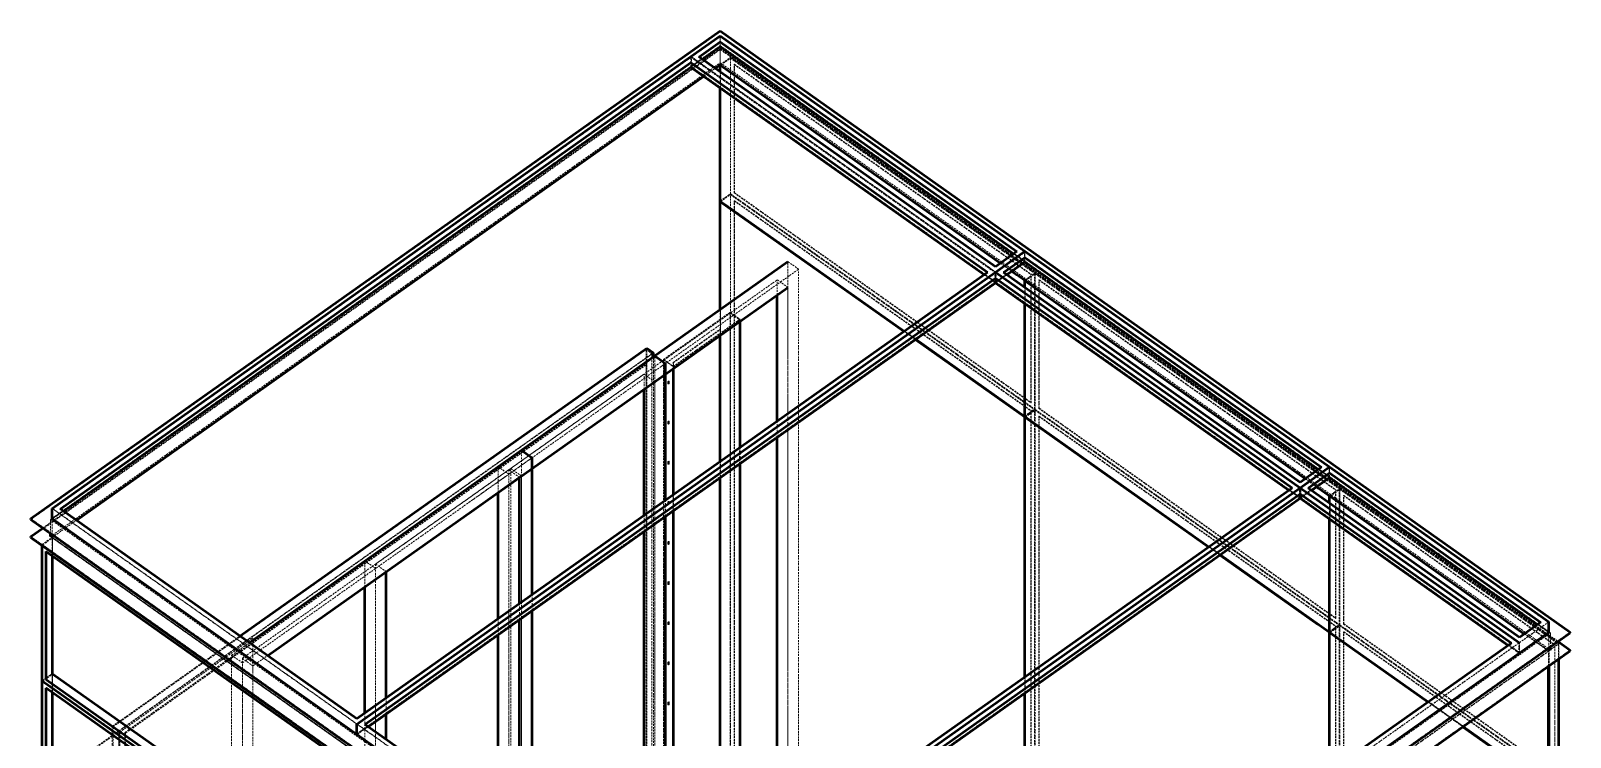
# Model space of a CAD drawing. Header units: millimetres. Extents: x 909 to 14018, y 345 to 10005.
# Drawn here: x 1117 to 4172, y 3801 to 5202 of the extents above; entities that cross this region are included whole.
import ezdxf

# ---------------------------------------------------------------- set-up
doc = ezdxf.new("R2010")
doc.units = ezdxf.units.MM
doc.linetypes.add('Hidden', pattern=[15, 5, -3, 5, -2])
for name, color, linetype, lineweight in [('Default', 7, 'Continuous', 50), ('Edges', 7, 'Hidden', 15), ('HiddenEdges', 2, 'Hidden', 15), ('HiddenSilhouettes', 2, 'Hidden', 15), ('HiddenWires', 7, 'Hidden', 15), ('Silhouettes', 7, 'Continuous', 50), ('Wires', 7, 'Hidden', 15)]:
    doc.layers.add(name, color=color, linetype=linetype, lineweight=lineweight)

# ---------------------------------------------------------------- blocks, each defined once
blk = doc.blocks.new('Isometric')
at = {"layer": 'Edges'}
for points in [[(-551.5, 2646.7), (-495, 2686.7)], [(-495, 2686.7), (289.9, 2131.7)], [(-2241.5, 1451.7), (-572.8, 2631.7)], [(-572.8, 2631.7), (212.1, 2076.7)], [(-495, 2625.3), (246.5, 2101)], [(-495, 2624.5), (-434.9, 2582)], [(233.3, 2061.7), (1018.2, 1506.7)], [(289.9, 2069.5), (311.1, 2054.5)], [(311.1, 2055.3), (1052.6, 1531)], [(-652.3, 1826.7), (-640.3, 1835.2)], [(-1159.7, 1468), (-869.7, 1673)], [(312, 1694.9), (798.2, 1351.1)], [(-1712.1, 1077.3), (-992.8, 1586)], [(-1054.6, 1180.9), (-1054.6, 1542.2)], [(-494.1, 563.3), (-494.1, 1534.2)], [(1083.1, 1509.5), (1117.2, 1485.3)], [(1117.2, 1546.7), (1675.8, 1151.7)], [(-629.3, 311.7), (1039.4, 1491.7)], [(1039.4, 1491.7), (1598.1, 1096.7)], [(1117.2, 1484.5), (1159.7, 1454.5)], [(-2319.3, 1424.8), (-70.7, -165.2)], [(-668.6, 339.4), (-668.6, 1410.9)], [(-2319.3, 1377.4), (-70.7, -212.6)], [(-2267, 1377.4), (-70.7, -175.6)], [(-1435.4, 1313), (-1407.1, 1293)], [(1087.2, 1145.1), (1117.2, 1123.8)], [(1619.3, 1096.7), (1697.1, 1151.7)], [(-70.7, -165.2), (1753.6, 1124.8)], [(1117.2, 1123.8), (1146.8, 1102.9)], [(1118.1, 1124.9), (1378, 941.1)], [(-70.7, -98.3), (1619.3, 1096.7)], [(-70.7, -212.6), (1753.6, 1077.4)], [(-70.7, -175.6), (1701.3, 1077.4)], [(-2279, 998.8), (-1494.1, 443.8)], [(-2279, -691.2), (-2279, 977.6)], [(-2278.2, 1003.4), (-2261.9, 1014.9)]]:
    blk.add_lwpolyline(points, dxfattribs=at)
for points in [[(-495, 2685.8, 0), (-495, 2686.7, 0)], [(-495, 2673.6, 0), (-495, 2685.8, 0)], [(-495, 2625.3, 0), (-495, 2673.6, 0)], [(-572.8, 2646.7, 0), (233.3, 2076.7, 0)], [(-572.8, 2630.8, 0), (-572.8, 2631.7, 0)], [(-572.8, 2618.6, 0), (-572.8, 2630.8, 0)], [(-494.1, 2606.1, 0), (-494.1, 2623.9, 0)], [(-494.1, 2264.9, 0), (-494.1, 2563, 0)], [(-494.1, 2264.9, 0), (-7.9, 1921.1, 0)], [(-494.1, 1978.6, 0), (-494.1, 2263.2, 0)], [(254.6, 2076.7, 0), (311.1, 2116.7, 0)], [(277, 2079.5, 0), (311.1, 2055.3, 0)], [(311.1, 2115.8, 0), (311.1, 2116.7, 0)], [(311.1, 2116.7, 0), (1096, 1561.7, 0)], [(311.1, 2103.6, 0), (311.1, 2115.8, 0)], [(-1435.4, 881.7, 0), (233.3, 2061.7, 0)], [(-869.7, 1673, 0), (-336.1, 2050.4, 0)], [(233.3, 2060.8, 0), (233.3, 2061.7, 0)], [(233.3, 2048.6, 0), (233.3, 2060.8, 0)], [(311.1, 2036.7, 0), (311.1, 2055.3, 0)], [(311.1, 2054.5, 0), (337.1, 2036.1, 0)], [(312, 2036.1, 0), (312, 2053.9, 0)], [(-316.1, 1703.2, 0), (-316.1, 2036.2, 0)], [(311.1, 1694.7, 0), (311.1, 1993.6, 0)], [(312, 1694.9, 0), (312, 1993, 0)], [(-469, 1595.1, 0), (-469, 1928.1, 0)], [(-443.8, 1612.9, 0), (-443.8, 1945.9, 0)], [(-494.1, 1577.3, 0), (-494.1, 1910.3, 0)], [(22.6, 1899.6, 0), (310.3, 1696.1, 0)], [(-1747.5, 1102.4, 0), (-671.8, 1863.1, 0)], [(-619.7, 1488.5, 0), (-619.7, 1821.5, 0)], [(-668.6, 1453.9, 0), (-668.6, 1787, 0)], [(311.1, 1693.8, 0), (311.1, 1696.8, 0)], [(311.1, 1006.7, 0), (311.1, 1694.7, 0)], [(311.1, 1693.8, 0), (362.4, 1657.6, 0)], [(312, 1007.3, 0), (312, 1693.2, 0)], [(-316.1, 563.2, 0), (-316.1, 1660.1, 0)], [(-1082.9, 1562.2, 0), (-1054.6, 1542.2, 0)], [(-469, 555.9, 0), (-469, 1552, 0)], [(-443.8, 538.1, 0), (-443.8, 1569.8, 0)], [(-1021.1, 1204.7, 0), (-1021.1, 1537.7, 0)], [(1060.7, 1506.7, 0), (1117.2, 1546.7, 0)], [(1117.2, 1545.8, 0), (1117.2, 1546.7, 0)], [(1117.2, 1533.6, 0), (1117.2, 1545.8, 0)], [(1039.4, 1490.8, 0), (1039.4, 1491.7, 0)], [(1039.4, 1478.6, 0), (1039.4, 1490.8, 0)], [(1087.2, 1505.7, 0), (1117.2, 1484.5, 0)], [(1117.2, 1466.7, 0), (1117.2, 1485.3, 0)], [(1117.2, 1485.3, 0), (1632.4, 1121, 0)], [(1118.1, 1466.1, 0), (1118.1, 1483.9, 0)], [(-2262.7, 1451.7, 0), (-1456.6, 881.7, 0)], [(-619.7, 412.9, 0), (-619.7, 1445.4, 0)], [(1117.2, 1124.7, 0), (1117.2, 1423.6, 0)], [(1118.1, 1124.9, 0), (1118.1, 1423, 0)], [(-2279, 998.8, 0), (-2279, 1338.2, 0)], [(828.7, 1329.6, 0), (1116.4, 1126.1, 0)], [(-1407.1, 931.7, 0), (-1407.1, 1293, 0)], [(1117.2, 1123.8, 0), (1117.2, 1187.7, 0)], [(-1021.1, 588.7, 0), (-1021.1, 1161.6, 0)], [(-1054.6, 612.4, 0), (-1054.6, 1137.9, 0)], [(1117.2, 756.7, 0), (1117.2, 1124.7, 0)], [(1118.1, 757.3, 0), (1118.1, 1123.2, 0)], [(1619.3, 1069.8, 0), (1619.3, 1096.7, 0)], [(1697.1, 714.7, 0), (1697.1, 1035.3, 0)], [(-2279, 998.8, 0), (-2278.2, 999.4, 0)], [(311.1, 186.7, 0), (311.1, 963.6, 0)], [(312, 187.3, 0), (312, 964.2, 0)], [(-1456.6, 881.7, 0), (-650.5, 311.7, 0)], [(-1407.1, 861.7, 0), (-1407.1, 888.6, 0)], [(1470.9, 875.4, 0), (1696.2, 716.1, 0)]]:
    blk.add_polyline3d(points, dxfattribs=at)
blk.add_polyline3d([(1117.2, 1485.3, 0)], close=True, dxfattribs=at)
at = {"layer": 'HiddenEdges'}
for points in [[(-2319.3, 1422.7), (-495, 2712.7)], [(-495, 2712.7), (1753.6, 1122.7)], [(-2319.3, 1375.3), (-495, 2665.3)], [(-495, 2675.7), (1701.3, 1122.7)], [(-495, 2674.8), (1697.1, 1124.8)], [(-572.8, 2619.8), (233.3, 2049.8)], [(-571.1, 2645.8), (233.3, 2077)], [(-551.5, 2645.8), (233.3, 2090.8)], [(-457.5, 2626.2), (327.4, 2071.2)], [(-495, 2264.7), (-468.1, 2283.7)], [(-468.1, 593.7), (-468.1, 2283.7)], [(-468.1, 2283.3), (336.3, 1714.5)], [(-468.1, 593.3), (-468.1, 2281.6)], [(-458.3, 2286.2), (-457.5, 2286.8)], [(-458.3, 2286.2), (326.5, 1731.2)], [(-494.1, 2264.4), (312, 1694.4)], [(-336.1, 2050.4), (-287.8, 2084.5)], [(246.5, 2101), (277, 2079.5)], [(311.1, 2104.8), (1117.2, 1534.8)], [(-1456.6, 882), (231.6, 2075.8)], [(-1456.6, 895.8), (212.1, 2075.8)], [(-1456.6, 856), (231.6, 2049.8)], [(-1054.6, 1554), (-344.4, 2056.2)], [(235, 2075.8), (1039.4, 1507)], [(235, 2049.8), (1039.4, 1481)], [(254.6, 2075.8), (1039.4, 1520.8)], [(-469, 556.3), (-469, 1970.5)], [(-619.7, 1827.1), (-442.9, 1952.1)], [(-7.9, 1921.1), (22.6, 1899.6)], [(-689.4, 461.3), (-689.4, 1875.6)], [(-2101.5, 874.9), (-691.6, 1871.9)], [(-2070.4, 859.4), (-691.6, 1834.4)], [(-644, 1844.7), (-618.9, 1826.9)], [(-619.7, 475.7), (-619.7, 1837.9)], [(-1407.1, 1304.7), (-696.9, 1807)], [(-633.7, 1786), (-633.7, 1782.4)], [(-633.7, 1782.4), (-633.5, 1781.9)], [(-633, 1781.7), (-632.2, 1781.1)], [(-632.7, 1781.3), (-632.2, 1781.1)], [(-632.3, 1788.4), (-631.6, 1788.7)], [(-632.3, 1788.4), (-631.4, 1787.8)], [(-632.3, 1782), (-631.4, 1781.4)], [(-631.6, 1788.7), (-630.7, 1788.1)], [(-631.6, 1788.7), (-631.1, 1788.6)], [(-631.4, 1781.4), (-630.7, 1782.1)], [(-630, 1783.8), (-630, 1787.4)], [(338, 1713.7), (1144.1, 1143.7)], [(-633.7, 1679.9), (-633.5, 1680.8)], [(-633.7, 1679.9), (-633.7, 1676.4)], [(-633.7, 1676.4), (-633.5, 1675.8)], [(-632.7, 1675.2), (-632.2, 1675.1)], [(-632.3, 1682.3), (-631.6, 1682.6)], [(-632.3, 1682.3), (-631.4, 1681.7)], [(-632.3, 1676), (-631.4, 1675.4)], [(-632.2, 1675.1), (-631.4, 1675.4)], [(-631.4, 1675.4), (-630.7, 1676.1)], [(-630.2, 1681.9), (-630, 1681.3)], [(-630, 1677.8), (-630, 1681.3)], [(312, 1694.4), (1118.1, 1124.4)], [(-1054.6, 1554), (-1026.4, 1534)], [(-633.7, 1573.9), (-633.5, 1574.7)], [(-633.7, 1573.9), (-633.7, 1570.3)], [(-633.7, 1570.3), (-633.5, 1569.7)], [(-633, 1575.6), (-632.3, 1576.3)], [(-633, 1569.6), (-632.2, 1569)], [(-632.7, 1569.1), (-632.2, 1569)], [(-632.3, 1576.3), (-631.4, 1575.7)], [(-632.3, 1569.9), (-631.4, 1569.3)], [(-632.2, 1569), (-631.4, 1569.3)], [(-631.6, 1576.6), (-630.7, 1576)], [(-631.6, 1576.6), (-631.1, 1576.4)], [(-630.2, 1575.8), (-630, 1575.3)], [(-630.2, 1570.9), (-630, 1571.7)], [(-630, 1571.7), (-630, 1575.3)], [(1039.4, 1520.8), (1096, 1560.8)], [(1052.6, 1531), (1083.1, 1509.5)], [(1117.2, 1534.8), (1697.1, 1124.8)], [(-650.5, 312), (1037.7, 1505.8)], [(-650.5, 325.8), (1018.2, 1505.8)], [(-650.5, 286), (1037.7, 1479.8)], [(-633.7, 1467.8), (-633.5, 1468.6)], [(-633.7, 1467.8), (-633.7, 1464.3)], [(-632.3, 1470.2), (-631.6, 1470.5)], [(-632.3, 1470.2), (-631.4, 1469.6)], [(-631.6, 1470.5), (-630.7, 1469.9)], [(-631.6, 1470.5), (-631.1, 1470.4)], [(-630.2, 1469.8), (-630, 1469.2)], [(-630, 1465.7), (-630, 1469.2)], [(1041.1, 1505.8), (1619.3, 1097)], [(1060.7, 1505.8), (1619.3, 1110.8)], [(1117.2, 1485.3), (1144.1, 1504.3)], [(1154.7, 1486.2), (1713.3, 1091.2)], [(-2261, 1450.8), (-1456.6, 882)], [(-2241.5, 1450.8), (-1456.6, 895.8)], [(-633, 1463.5), (-632.2, 1462.9)], [(-632.7, 1463.1), (-632.2, 1462.9)], [(-632.3, 1463.8), (-631.4, 1463.2)], [(-632.2, 1462.9), (-631.4, 1463.2)], [(-631.4, 1463.2), (-630.7, 1463.9)], [(-630.2, 1464.8), (-630, 1465.7)], [(-2261, 1424.8), (-1456.6, 856)], [(-2262.7, 1375.3), (-70.7, -174.7)], [(-2261.9, 1373.9), (-1457.5, 805.1)], [(-633.7, 1361.7), (-633.5, 1362.6)], [(-633.7, 1361.7), (-633.7, 1358.2)], [(-633.7, 1358.2), (-633.5, 1357.6)], [(-633, 1363.4), (-632.3, 1364.1)], [(-633, 1357.5), (-632.2, 1356.9)], [(-632.7, 1357), (-632.2, 1356.9)], [(-632.3, 1364.1), (-631.4, 1363.5)], [(-632.3, 1357.8), (-631.4, 1357.2)], [(-632.2, 1356.9), (-631.4, 1357.2)], [(-631.6, 1364.4), (-630.7, 1363.8)], [(-630.2, 1363.7), (-630, 1363.1)], [(-630.2, 1358.7), (-630, 1359.6)], [(-630, 1359.6), (-630, 1363.1)], [(798.2, 1351.1), (828.7, 1329.6)], [(-1407.1, 1304.7), (-1378.9, 1284.7)], [(-633.7, 1255.7), (-633.5, 1256.5)], [(-633.7, 1255.7), (-633.7, 1252.1)], [(-633.7, 1252.1), (-633.5, 1251.5)], [(-633, 1257.4), (-632.3, 1258.1)], [(-633, 1251.4), (-632.2, 1250.8)], [(-632.3, 1258.1), (-631.4, 1257.5)], [(-632.3, 1251.7), (-631.4, 1251.1)], [(-632.2, 1250.8), (-631.4, 1251.1)], [(-631.6, 1258.4), (-631.1, 1258.2)], [(-631.4, 1251.1), (-630.7, 1251.8)], [(-630.2, 1257.6), (-630, 1257.1)], [(-630.2, 1252.7), (-630, 1253.5)], [(-630, 1253.5), (-630, 1257.1)], [(-633.7, 1149.6), (-633.5, 1150.4)], [(-633.7, 1149.6), (-633.7, 1146.1)], [(-633.7, 1146.1), (-633.5, 1145.5)], [(-633, 1151.3), (-632.3, 1152)], [(-633, 1151.3), (-632.2, 1150.7)], [(-633, 1145.3), (-632.2, 1144.7)], [(-632.7, 1144.9), (-632.2, 1144.7)], [(-632.2, 1144.7), (-631.4, 1145)], [(-631.6, 1152.3), (-631.1, 1152.2)], [(-631.6, 1152.3), (-630.7, 1151.7)], [(-631.6, 1146.3), (-630.7, 1145.7)], [(-631.4, 1145), (-630.7, 1145.7)], [(-631.1, 1147.2), (-630.2, 1146.6)], [(-630.2, 1151.6), (-630, 1151)], [(-630.2, 1146.6), (-630, 1147.5)], [(-630, 1147.5), (-630, 1151)], [(1117.2, 1124.7), (1144.1, 1143.7)], [(1153.9, 1146.2), (1154.7, 1146.8)], [(1153.9, 1146.2), (1712.5, 751.2)], [(1619.3, 1097), (1695.4, 1150.8)], [(1619.3, 1110.8), (1675.8, 1150.8)], [(1154.7, 1125.6), (1713.3, 730.6)], [(1619.3, 1071), (1695.4, 1124.8)], [(1632.4, 1121), (1697.1, 1075.3)], [(-1787.9, 1063.7), (-1759.6, 1043.7)], [(-70.7, -98), (1617.6, 1095.8)], [(-70.7, -174.7), (1697.1, 1075.3)], [(-70.7, -124), (1617.6, 1069.8)], [(1667, 1095.7), (1697.1, 1074.5)], [(1697.1, 1075.3), (1723.9, 1094.3)], [(1697.1, 1074.5), (1697.9, 1075.1)], [(-1759.6, -712.3), (-1759.6, 1055.5)], [(-1759.6, 1055.5), (-1731.4, 1035.5)], [(-633.7, 1043.5), (-633.5, 1044.4)], [(-633.7, 1043.5), (-633.7, 1040)], [(-633.5, 1044.4), (-632.7, 1043.8)], [(-633, 1045.2), (-632.3, 1045.9)], [(-633, 1039.3), (-632.2, 1038.7)], [(-631.6, 1046.2), (-630.7, 1045.6)], [(-631.6, 1040.3), (-630.7, 1039.7)], [(-631.1, 1041.1), (-630.2, 1040.5)], [(-630.2, 1045.5), (-630, 1044.9)], [(-630.2, 1040.5), (-630, 1041.4)], [(-630, 1041.4), (-630, 1044.9)], [(-2289.6, 995.7), (-2262.7, 1014.7)], [(-2287.9, 994.8), (-1483.5, 426)], [(-2262.7, -675.3), (-2262.7, 1014.7)], [(-2262.7, 1014.7), (-1456.6, 444.7)], [(-2262.7, 1013.8), (-2261.9, 1014.4)], [(-2262.7, 1013.8), (-1456.6, 443.8)], [(-633.7, 937.5), (-633.5, 938.3)], [(-633.7, 937.5), (-633.7, 933.9)], [(-633.5, 938.3), (-632.7, 937.7)], [(-633, 939.2), (-632.2, 938.6)], [(-631.6, 940.2), (-630.7, 939.6)], [(-630.2, 939.4), (-630, 938.9)], [(-630, 935.3), (-630, 938.9)], [(-633.7, 933.9), (-633.5, 933.3)], [(-633, 933.2), (-632.2, 932.6)], [(-631.6, 934.2), (-630.7, 933.6)], [(-631.1, 935.1), (-630.2, 934.5)], [(-630.2, 934.5), (-630, 935.3)], [(-2101.5, 874.9), (-2086, 863.9)], [(-2070.4, 859.4), (-2068.3, 857.9)], [(-1454.9, 880.8), (-650.5, 312)], [(-1435.4, 880.8), (-650.5, 325.8)], [(-1454.9, 854.8), (-650.5, 286)]]:
    blk.add_lwpolyline(points, dxfattribs=at)
for points in [[(-495, 2712.7, 0), (-495, 2714.8, 0)], [(-495, 2674.8, 0), (-495, 2701.7, 0)], [(-495, 2685.8, 0), (-495, 2699.6, 0)], [(-2267, 1422.7, 0), (-495, 2675.7, 0)], [(-2262.7, 1424.8, 0), (-495, 2674.8, 0)], [(-495, 2630.4, 0), (-495, 2675.7, 0)], [(-495, 2673.6, 0), (-495, 2674.8, 0)], [(-495, 2665.3, 0), (1753.6, 1075.3, 0)], [(-2262.7, 1424.8, 0), (-572.8, 2619.8, 0)], [(-572.8, 2630.8, 0), (-572.8, 2644.6, 0)], [(-571.1, 2619.8, 0), (233.3, 2051, 0)], [(-494.1, 2264.4, 0), (-494.1, 2625.1, 0)], [(-468.1, 2283.7, 0), (-468.1, 2644.3, 0)], [(-468.1, 2283.3, 0), (-468.1, 2642.3, 0)], [(-458.3, 2286.2, 0), (-458.3, 2625.6, 0)], [(-494.1, 2563, 0), (-494.1, 2606.1, 0)], [(-494.1, 2264.9, 0), (-468.1, 2283.3, 0)], [(-468.1, 2283.7, 0), (338, 1713.7, 0)], [(-494.1, 574.4, 0), (-494.1, 2264.4, 0)], [(-458.3, 596.2, 0), (-458.3, 2265, 0)], [(-457.5, 2265.6, 0), (327.4, 1710.6, 0)], [(233.3, 2090.8, 0), (289.9, 2130.8, 0)], [(233.3, 2077, 0), (309.4, 2130.8, 0)], [(311.1, 2115.8, 0), (311.1, 2129.6, 0)], [(-316.1, 280.2, 0), (-316.1, 2104.5, 0)], [(233.3, 2051, 0), (309.4, 2104.8, 0)], [(233.3, 2049.8, 0), (311.1, 2104.8, 0)], [(233.3, 2090.8, 0), (233.3, 2091.7, 0)], [(233.3, 2051, 0), (233.3, 2077, 0)], [(233.3, 2060.8, 0), (233.3, 2074.6, 0)], [(233.3, 2049.8, 0), (1039.4, 1479.8, 0)], [(310.3, 2055.1, 0), (336.3, 2073.5, 0)], [(311.1, 1993.6, 0), (311.1, 2036.7, 0)], [(326.5, 2070.6, 0), (327.4, 2071.2, 0)], [(327.4, 1731.8, 0), (327.4, 2071.2, 0)], [(338, 1713.3, 0), (338, 2072.3, 0)], [(347.8, 1716.2, 0), (347.8, 2055.6, 0)], [(348.6, 2056.2, 0), (1133.5, 1501.2, 0)], [(312, 1993, 0), (312, 2036.1, 0)], [(-494.1, 1866.4, 0), (-494.1, 1978.6, 0)], [(-469, 1928.1, 0), (-469, 1968.5, 0)], [(-619.7, 1837.9, 0), (-495, 1926.1, 0)], [(-494.1, 1910.3, 0), (-494.1, 1925.5, 0)], [(-443.8, 1945.9, 0), (-443.8, 1950.7, 0)], [(-2086, 863.9, 0), (-676, 1860.9, 0)], [(-689.4, 454, 0), (-689.4, 1832.9, 0)], [(-668.6, 30.9, 0), (-668.6, 1855.2, 0)], [(-645.7, 1845.5, 0), (-619.7, 1827.1, 0)], [(-619.7, 1837.9, 0), (-618.9, 1837.3, 0)], [(-619.7, 1821.5, 0), (-619.7, 1827.1, 0)], [(-633.7, 1786, 0), (-633.5, 1786.8, 0)], [(-633.5, 1786.8, 0), (-633, 1787.7, 0)], [(-633, 1787.7, 0), (-632.3, 1788.4, 0)], [(-632.2, 1781.1, 0), (-631.4, 1781.4, 0)], [(-630.7, 1782.1, 0), (-630.2, 1783, 0)], [(-630.2, 1788, 0), (-630, 1787.4, 0)], [(-630.2, 1783, 0), (-630, 1783.8, 0)], [(310.3, 1694.4, 0), (336.3, 1712.8, 0)], [(312, 1694.9, 0), (338, 1713.3, 0)], [(338, 1713.3, 0), (1142.4, 1144.5, 0)], [(338, 23.3, 0), (338, 1711.6, 0)], [(347.8, 1716.2, 0), (348.6, 1716.8, 0)], [(347.8, 1716.2, 0), (1132.6, 1161.2, 0)], [(-633.5, 1680.8, 0), (-633, 1681.6, 0)], [(-633, 1681.6, 0), (-632.3, 1682.3, 0)], [(-633, 1675.7, 0), (-632.2, 1675.1, 0)], [(-631.6, 1682.6, 0), (-631.1, 1682.5, 0)], [(-631.6, 1682.6, 0), (-630.7, 1682, 0)], [(-630.7, 1676.1, 0), (-630.2, 1676.9, 0)], [(-630.2, 1676.9, 0), (-630, 1677.8, 0)], [(-316.1, 1660.1, 0), (-316.1, 1703.2, 0)], [(326.5, 1710, 0), (327.4, 1710.6, 0)], [(327.4, 41.8, 0), (327.4, 1710.6, 0)], [(347.8, 26.2, 0), (347.8, 1695, 0)], [(348.6, 1695.6, 0), (1133.5, 1140.6, 0)], [(-1021.1, -218.3, 0), (-1021.1, 1606, 0)], [(-469, 1552, 0), (-469, 1595.1, 0)], [(-443.8, 1569.8, 0), (-443.8, 1612.9, 0)], [(-1759.6, 1055.5, 0), (-1049.3, 1557.7, 0)], [(-1054.6, -213.8, 0), (-1054.6, 1554, 0)], [(-633.5, 1574.7, 0), (-633, 1575.6, 0)], [(-632.3, 1576.3, 0), (-631.6, 1576.6, 0)], [(-631.4, 1569.3, 0), (-630.7, 1570, 0)], [(-630.7, 1570, 0), (-630.2, 1570.9, 0)], [(-494.1, 1534.2, 0), (-494.1, 1577.3, 0)], [(1039.4, 1507, 0), (1115.5, 1560.8, 0)], [(1117.2, 1534.8, 0), (1117.2, 1561.7, 0)], [(1117.2, 1545.8, 0), (1117.2, 1559.6, 0)], [(1039.4, 1481, 0), (1115.5, 1534.8, 0)], [(1039.4, 1479.8, 0), (1117.2, 1534.8, 0)], [(1039.4, 1520.8, 0), (1039.4, 1521.7, 0)], [(1039.4, 1481, 0), (1039.4, 1507, 0)], [(-633.5, 1468.6, 0), (-633, 1469.5, 0)], [(-633, 1469.5, 0), (-632.3, 1470.2, 0)], [(-619.7, 1445.4, 0), (-619.7, 1488.5, 0)], [(1039.4, 1479.8, 0), (1039.4, 1506.7, 0)], [(1039.4, 1490.8, 0), (1039.4, 1504.6, 0)], [(1041.1, 1479.8, 0), (1619.3, 1071, 0)], [(1116.4, 1485.1, 0), (1142.4, 1503.5, 0)], [(1117.2, 1423.6, 0), (1117.2, 1466.7, 0)], [(1132.6, 1500.6, 0), (1133.5, 1501.2, 0)], [(1133.5, 1161.8, 0), (1133.5, 1501.2, 0)], [(1144.1, 1143.3, 0), (1144.1, 1502.3, 0)], [(1153.9, 1146.2, 0), (1153.9, 1485.6, 0)], [(-668.6, 1410.9, 0), (-668.6, 1453.9, 0)], [(-633.7, 1464.3, 0), (-633.5, 1463.7, 0)], [(-630.7, 1463.9, 0), (-630.2, 1464.8, 0)], [(1118.1, 1423, 0), (1118.1, 1466.1, 0)], [(-2289.6, 1356.3, 0), (-1483.5, 786.3, 0)], [(-2287.9, 1355.5, 0), (-1483.5, 786.7, 0)], [(-2262.7, 1014.7, 0), (-2262.7, 1375.3, 0)], [(-2262.7, 1374.5, 0), (-1456.6, 804.5, 0)], [(-2261.9, 1014.4, 0), (-2261.9, 1375.1, 0)], [(-633.5, 1362.6, 0), (-633, 1363.4, 0)], [(-632.3, 1364.1, 0), (-631.6, 1364.4, 0)], [(-631.6, 1364.4, 0), (-631.1, 1364.3, 0)], [(-631.4, 1357.2, 0), (-630.7, 1357.9, 0)], [(-630.7, 1357.9, 0), (-630.2, 1358.7, 0)], [(-2278.2, 1338.8, 0), (-1493.3, 783.8, 0)], [(-1407.1, -463.1, 0), (-1407.1, 1304.7, 0)], [(-633.5, 1256.5, 0), (-633, 1257.4, 0)], [(-632.7, 1250.9, 0), (-632.2, 1250.8, 0)], [(-632.3, 1258.1, 0), (-631.6, 1258.4, 0)], [(-631.6, 1258.4, 0), (-630.7, 1257.8, 0)], [(-630.7, 1251.8, 0), (-630.2, 1252.7, 0)], [(-1021.1, 1161.6, 0), (-1021.1, 1204.7, 0)], [(-1054.6, 1137.9, 0), (-1054.6, 1180.9, 0)], [(-633.5, 1150.4, 0), (-633, 1151.3, 0)], [(-633.5, 1150.4, 0), (-632.7, 1149.8, 0)], [(-632.3, 1152, 0), (-631.6, 1152.3, 0)], [(-630.7, 1145.7, 0), (-630.2, 1146.6, 0)], [(1116.4, 1124.4, 0), (1142.4, 1142.8, 0)], [(1118.1, 1124.9, 0), (1144.1, 1143.3, 0)], [(1132.6, 1140, 0), (1133.5, 1140.6, 0)], [(1133.5, -528.2, 0), (1133.5, 1140.6, 0)], [(1144.1, 1143.7, 0), (1723.9, 733.7, 0)], [(1144.1, 1143.3, 0), (1722.2, 734.5, 0)], [(1144.1, -546.7, 0), (1144.1, 1141.6, 0)], [(-2086, 863.1, 0), (-1747.5, 1102.4, 0)], [(1118.1, -565.6, 0), (1118.1, 1124.4, 0)], [(1153.9, -543.8, 0), (1153.9, 1125, 0)], [(1619.3, 1110.8, 0), (1619.3, 1111.7, 0)], [(-1759.6, 1043.7, 0), (-1712.1, 1077.3, 0)], [(-70.7, -84.2, 0), (1598.1, 1095.8, 0)], [(1619.3, 1071, 0), (1619.3, 1097, 0)], [(1696.2, 1075.1, 0), (1722.2, 1093.5, 0)], [(1697.1, 1035.3, 0), (1697.1, 1075.3, 0)], [(1712.5, 1090.6, 0), (1713.3, 1091.2, 0)], [(1713.3, 751.8, 0), (1713.3, 1091.2, 0)], [(-1759.6, -780.6, 0), (-1759.6, 1043.7, 0)], [(-633.7, 1040, 0), (-633.5, 1039.4, 0)], [(-633.5, 1044.4, 0), (-633, 1045.2, 0)], [(-633, 1045.2, 0), (-632.2, 1044.6, 0)], [(-632.7, 1038.8, 0), (-632.2, 1038.7, 0)], [(-632.3, 1045.9, 0), (-631.6, 1046.2, 0)], [(-632.2, 1038.7, 0), (-631.4, 1039, 0)], [(-631.6, 1046.2, 0), (-631.1, 1046.1, 0)], [(-631.4, 1039, 0), (-630.7, 1039.7, 0)], [(-630.7, 1039.7, 0), (-630.2, 1040.5, 0)], [(-2287.9, 996.5, 0), (-2278.2, 1003.4, 0)], [(-2278.2, 978.2, 0), (-1493.3, 423.2, 0)], [(-2261.9, -675.6, 0), (-2261.9, 1014.4, 0)], [(-2261.9, 1013.2, 0), (-1457.5, 444.4, 0)], [(311.1, 963.6, 0), (311.1, 1006.7, 0)], [(312, 964.2, 0), (312, 1007.3, 0)], [(-633.5, 938.3, 0), (-633, 939.2, 0)], [(-633, 939.2, 0), (-632.3, 939.9, 0)], [(-632.3, 939.9, 0), (-631.6, 940.2, 0)], [(-631.6, 940.2, 0), (-631.1, 940, 0)], [(1378, 941.1, 0), (1470.9, 875.4, 0)], [(-1456.6, 895.8, 0), (-1456.6, 896.7, 0)], [(-1407.1, 888.6, 0), (-1407.1, 931.7, 0)], [(-632.7, 932.7, 0), (-632.2, 932.6, 0)], [(-632.2, 932.6, 0), (-631.4, 932.9, 0)], [(-631.4, 932.9, 0), (-630.7, 933.6, 0)], [(-630.7, 933.6, 0), (-630.2, 934.5, 0)], [(-2103.6, 875.6, 0), (-2086, 863.1, 0)], [(-2101.5, -535, 0), (-2101.5, 874.9, 0)], [(-2086, -550.3, 0), (-2086, 863.9, 0)], [(-2086, -546, 0), (-2086, 863.9, 0)], [(-2086, 848.4, 0), (-2086, 863.1, 0)], [(-2086, -550.7, 0), (-2086, 861.9, 0)], [(-2070.4, -519.5, 0), (-2070.4, 859.4, 0)], [(-1456.6, 856, 0), (-1456.6, 882, 0)], [(-1407.1, -531.3, 0), (-1407.1, 861.7, 0)]]:
    blk.add_polyline3d(points, dxfattribs=at)
at = {"layer": 'HiddenSilhouettes'}
for points in [[(-2287.3, 1400.1), (-495, 2667.4)], [(-495, 2667.4), (1721.6, 1100.1)], [(-2267, 1377.4), (-495, 2630.4)], [(-2261, 1450.8), (-572.8, 2644.6)], [(-572.8, 2644.6), (231.6, 2075.8)], [(-571.1, 2619.8), (-542.3, 2640.1)], [(-551.5, 2645.8), (-550.9, 2646.2)], [(-538.6, 2594.5), (-508.1, 2616)], [(-495, 2625.3), (-468.1, 2644.3)], [(-494.1, 2625.1), (312, 2055.1)], [(-493.5, 2624.3), (-468.1, 2642.3)], [(-468.1, 2642.3), (336.3, 2073.5)], [(-458.3, 2625.6), (-457.5, 2626.2)], [(-458.3, 2625.6), (326.5, 2070.6)], [(-468.1, 2281.6), (336.3, 1712.8)], [(-457.5, 2286.8), (327.4, 1731.8)], [(-495, 2263.8), (-494.1, 2264.4)], [(-458.3, 2265), (-457.5, 2265.6)], [(-458.3, 2265), (326.5, 1710)], [(235, 2075.8), (311.1, 2129.6)], [(280.7, 2125.1), (309.4, 2104.8)], [(289.3, 2131.2), (289.9, 2130.8)], [(245.9, 2100.6), (276.4, 2079)], [(-1456.6, 854.8), (233.3, 2049.8)], [(-1454.9, 880.8), (233.3, 2074.6)], [(-344.4, 2056.2), (-316.1, 2036.2)], [(202.9, 2070.1), (231.6, 2049.8)], [(211.5, 2076.2), (212.1, 2075.8)], [(235, 2049.8), (263.8, 2070.1)], [(311.1, 2055.3), (338, 2074.3)], [(312, 2055.1), (1118.1, 1485.1)], [(338, 2074.3), (1144.1, 1504.3)], [(-644, 1844.7), (-469, 1968.5)], [(-469, 1968.5), (-443.8, 1950.7)], [(-618.9, 1826.9), (-443.8, 1950.7)], [(-495, 1926.1), (-494.1, 1925.5)], [(-9.1, 1920.3), (21.4, 1898.7)], [(-8.5, 1920.7), (22, 1899.1)], [(-696.9, 1807), (-668.6, 1787)], [(-633.5, 1781.9), (-632.7, 1781.3)], [(-633.5, 1781.9), (-633, 1781.7)], [(-632.9, 1785.4), (-632.7, 1786.2)], [(-632.9, 1781.8), (-632.9, 1785.4)], [(-632.9, 1781.8), (-632.7, 1781.3)], [(-632.7, 1786.2), (-632.2, 1787.1)], [(-632.3, 1782), (-631.6, 1782.7)], [(-631.6, 1782.7), (-631.1, 1783.6)], [(-631.4, 1787.8), (-630.7, 1788.1)], [(-631.1, 1788.6), (-630.2, 1788)], [(-630.9, 1784.4), (-630.9, 1788)], [(-630.7, 1788.1), (-630.2, 1788)], [(311.1, 1694.7), (338, 1713.7)], [(348.6, 1716.8), (1133.5, 1161.8)], [(-633.5, 1675.8), (-633, 1675.7)], [(-633.5, 1675.8), (-632.7, 1675.2)], [(-632.9, 1675.8), (-632.9, 1679.3)], [(-632.3, 1676), (-631.6, 1676.7)], [(-631.6, 1676.7), (-631.1, 1677.5)], [(-631.4, 1681.7), (-630.7, 1682)], [(-631.1, 1682.5), (-630.9, 1681.9)], [(-630.9, 1678.4), (-630.9, 1681.9)], [(-1049.3, 1557.7), (-1021.1, 1537.7)], [(-633.5, 1569.7), (-632.7, 1569.1)], [(-633.5, 1569.7), (-633, 1569.6)], [(-633, 1569.6), (-632.3, 1569.9)], [(-632.9, 1573.3), (-632.7, 1574.1)], [(-632.9, 1569.7), (-632.9, 1573.3)], [(-632.9, 1569.7), (-632.7, 1569.1)], [(-632.7, 1574.1), (-632.2, 1575)], [(-632.2, 1575), (-631.4, 1575.7)], [(-631.1, 1576.4), (-630.2, 1575.8)], [(-631.1, 1571.5), (-630.9, 1572.3)], [(-630.9, 1572.3), (-630.9, 1575.9)], [(1086.8, 1555.1), (1115.5, 1534.8)], [(1095.4, 1561.2), (1096, 1560.8)], [(1052, 1530.6), (1082.5, 1509)], [(-648.8, 310.8), (1039.4, 1504.6)], [(-632.9, 1467.2), (-632.7, 1468)], [(-632.9, 1463.7), (-632.9, 1467.2)], [(-632.2, 1468.9), (-631.4, 1469.6)], [(-631.1, 1470.4), (-630.9, 1469.8)], [(-631.1, 1470.4), (-630.2, 1469.8)], [(-630.9, 1466.3), (-630.9, 1469.8)], [(1009, 1500.1), (1037.7, 1479.8)], [(1041.1, 1479.8), (1069.9, 1500.1)], [(1060.7, 1505.8), (1061.3, 1506.2)], [(1117.2, 1484.5), (1118.1, 1485.1)], [(1118.1, 1485.1), (1697.9, 1075.1)], [(1118.7, 1484.3), (1144.1, 1502.3)], [(1144.1, 1502.3), (1722.2, 1093.5)], [(1153.9, 1485.6), (1154.7, 1486.2)], [(1153.9, 1485.6), (1712.5, 1090.6)], [(-2261, 1424.8), (-2232.3, 1445.1)], [(-2241.5, 1450.8), (-2240.9, 1451.2)], [(-633.5, 1463.7), (-633, 1463.5)], [(-633, 1463.5), (-632.3, 1463.8)], [(-632.9, 1463.7), (-632.7, 1463.1)], [(-631.1, 1465.4), (-630.9, 1466.3)], [(-2267, 1422.7), (-70.7, -130.3)], [(-2262.7, 1375.3), (-2198.1, 1421)], [(-2289.6, 1356.3), (-2262.7, 1375.3)], [(-2287.9, 996.5), (-2287.9, 1355.5)], [(-2262.7, 1375.3), (-1456.6, 805.3)], [(-2262.7, 1374.5), (-2261.9, 1375.1)], [(-633.5, 1357.6), (-633, 1357.5)], [(-633.5, 1357.6), (-632.7, 1357)], [(-633, 1357.5), (-632.3, 1357.8)], [(-632.9, 1361.1), (-632.7, 1362)], [(-632.9, 1357.6), (-632.9, 1361.1)], [(-632.2, 1362.8), (-631.4, 1363.5)], [(-631.4, 1363.5), (-630.7, 1363.8)], [(-631.1, 1364.3), (-630.9, 1363.7)], [(-631.1, 1364.3), (-630.2, 1363.7)], [(-631.1, 1359.3), (-630.9, 1360.2)], [(-630.9, 1360.2), (-630.9, 1363.7)], [(797, 1350.3), (827.5, 1328.7)], [(797.6, 1350.7), (828.1, 1329.1)], [(-2279, 1338.2), (-2278.2, 1338.8)], [(-633.5, 1251.5), (-632.7, 1250.9)], [(-633.5, 1251.5), (-633, 1251.4)], [(-633, 1251.4), (-632.3, 1251.7)], [(-632.9, 1255.1), (-632.7, 1255.9)], [(-632.9, 1251.5), (-632.9, 1255.1)], [(-632.9, 1251.5), (-632.7, 1250.9)], [(-631.4, 1257.5), (-630.7, 1257.8)], [(-631.1, 1258.2), (-630.2, 1257.6)], [(-631.1, 1258.2), (-630.9, 1257.7)], [(-631.1, 1253.3), (-630.9, 1254.1)], [(-630.9, 1254.1), (-630.9, 1257.7)], [(-630.7, 1257.8), (-630.2, 1257.6)], [(-1026.4, 1157.9), (-1026.4, 1200.9)], [(-633.5, 1145.5), (-632.7, 1144.9)], [(-633.5, 1145.5), (-633, 1145.3)], [(-633, 1145.3), (-632.3, 1145.6)], [(-632.9, 1149), (-632.7, 1149.8)], [(-632.9, 1145.5), (-632.9, 1149)], [(-632.9, 1145.5), (-632.7, 1144.9)], [(-632.7, 1149.8), (-632.2, 1150.7)], [(-632.3, 1145.6), (-631.6, 1146.3)], [(-632.2, 1150.7), (-631.4, 1151.4)], [(-631.1, 1152.2), (-630.2, 1151.6)], [(-631.1, 1147.2), (-630.9, 1148.1)], [(-630.9, 1148.1), (-630.9, 1151.6)], [(-630.7, 1151.7), (-630.2, 1151.6)], [(1132.6, 1161.2), (1133.5, 1161.8)], [(1154.7, 1146.8), (1713.3, 751.8)], [(1675.2, 1151.2), (1675.8, 1150.8)], [(-2103.6, 875.6), (-1765.2, 1114.9)], [(-70.7, -130.3), (1701.3, 1122.7)], [(1118.1, 1124.4), (1697.9, 714.4)], [(1153.9, 1125), (1712.5, 730)], [(1631.8, 1120.6), (1667, 1095.7)], [(-1787.9, 1063.7), (-1740.4, 1097.3)], [(-1731.4, 1035.5), (-1692.1, 1063.2)], [(1597.5, 1096.2), (1598.1, 1095.8)], [(-633.5, 1039.4), (-633, 1039.3)], [(-633.5, 1039.4), (-632.7, 1038.8)], [(-633, 1039.3), (-632.3, 1039.6)], [(-632.9, 1042.9), (-632.7, 1043.8)], [(-632.9, 1039.4), (-632.9, 1042.9)], [(-632.9, 1039.4), (-632.7, 1038.8)], [(-632.2, 1044.6), (-631.4, 1045.3)], [(-631.1, 1046.1), (-630.2, 1045.5)], [(-631.1, 1046.1), (-630.9, 1045.5)], [(-631.1, 1041.1), (-630.9, 1042)], [(-630.9, 1042), (-630.9, 1045.5)], [(-2279, 977.6), (-2278.2, 978.2)], [(-2262.7, -676.2), (-2262.7, 1013.8)], [(-632.9, 936.9), (-632.7, 937.7)], [(-632.9, 933.3), (-632.9, 936.9)], [(-632.2, 938.6), (-631.4, 939.3)], [(-631.1, 940), (-630.9, 939.5)], [(-631.1, 940), (-630.2, 939.4)], [(-630.9, 935.9), (-630.9, 939.5)], [(-630.7, 939.6), (-630.2, 939.4)], [(-633.5, 933.3), (-633, 933.2)], [(-633.5, 933.3), (-632.7, 932.7)], [(-632.9, 933.3), (-632.7, 932.7)], [(-2262.7, 738.9), (-2086, 863.9)], [(-2103.6, -538.7), (-2103.6, 875.6)], [(-1454.9, 854.8), (-1426.2, 875.1)]]:
    blk.add_lwpolyline(points, dxfattribs=at)
blk.add_lwpolyline([(1117.8, 1484.9)], close=True, dxfattribs=at)
for points in [[(-571.1, 2645.8, 0), (-495, 2699.6, 0)], [(-495, 2699.6, 0), (309.4, 2130.8, 0)], [(-572.8, 2630, 0), (-572.8, 2646.7, 0)], [(-571.1, 2619.8, 0), (-571.1, 2645.8, 0)], [(-551.5, 2645.8, 0), (-551.5, 2646.7, 0)], [(-495, 2630.4, 0), (1701.3, 1077.4, 0)], [(-495, 2624.5, 0), (-494.1, 2625.1, 0)], [(-468.1, 2644.3, 0), (338, 2074.3, 0)], [(-457.5, 2286.8, 0), (-457.5, 2626.2, 0)], [(-495, 2563.6, 0), (-495, 2606.7, 0)], [(-494.1, 2263.2, 0), (-468.1, 2281.6, 0)], [(-457.5, 596.8, 0), (-457.5, 2265.6, 0)], [(289.9, 2130.8, 0), (289.9, 2131.7, 0)], [(309.4, 2104.8, 0), (309.4, 2130.8, 0)], [(311.1, 2120.9, 0), (311.1, 2131.7, 0)], [(311.1, 2129.6, 0), (1115.5, 1560.8, 0)], [(-316.1, 2104.5, 0), (-287.8, 2084.5, 0)], [(-287.8, 378.7, 0), (-287.8, 2084.5, 0)], [(-344.4, 2016.2, 0), (-344.4, 2056.2, 0)], [(212.1, 2075.8, 0), (212.1, 2076.7, 0)], [(231.6, 2049.8, 0), (231.6, 2075.8, 0)], [(233.3, 2049.8, 0), (233.3, 2076.7, 0)], [(233.3, 2074.6, 0), (1037.7, 1505.8, 0)], [(235, 2049.8, 0), (235, 2075.8, 0)], [(254.6, 2075.8, 0), (254.6, 2076.7, 0)], [(254.6, 2075.8, 0), (255.2, 2076.2, 0)], [(310.3, 1994.2, 0), (310.3, 2037.3, 0)], [(311.1, 2054.5, 0), (312, 2055.1, 0)], [(312, 2036.1, 0), (312, 2055.1, 0)], [(312.6, 2054.3, 0), (338, 2072.3, 0)], [(326.5, 1731.2, 0), (326.5, 2070.6, 0)], [(336.3, 1714.5, 0), (336.3, 2073.5, 0)], [(338, 2036.1, 0), (338, 2074.3, 0)], [(338, 2072.3, 0), (1142.4, 1503.5, 0)], [(347.8, 2055.6, 0), (348.6, 2056.2, 0)], [(347.8, 2055.6, 0), (1132.6, 1500.6, 0)], [(348.6, 1716.8, 0), (348.6, 2056.2, 0)], [(-645.7, 1845.5, 0), (-469, 1970.5, 0)], [(-495, 1866.4, 0), (-495, 1978, 0)], [(-469, 1970.5, 0), (-442.9, 1952.1, 0)], [(-618.9, 1837.3, 0), (-494.1, 1925.5, 0)], [(-495, 1909.7, 0), (-495, 1926.1, 0)], [(-442.9, 1946.5, 0), (-442.9, 1952.1, 0)], [(-2068.3, 857.9, 0), (-689.4, 1832.9, 0)], [(-691.6, 1781.6, 0), (-691.6, 1871.9, 0)], [(-691.6, 1871.9, 0), (-676, 1860.9, 0)], [(-691.6, 455.5, 0), (-691.6, 1834.4, 0)], [(-691.6, 1834.4, 0), (-689.4, 1832.9, 0)], [(-676, 451, 0), (-676, 1860.9, 0)], [(-671.8, 448.8, 0), (-671.8, 1853, 0)], [(-645.7, 431.3, 0), (-645.7, 1845.5, 0)], [(-644, 432.1, 0), (-644, 1844.7, 0)], [(-618.9, 1822.1, 0), (-618.9, 1837.3, 0)], [(-696.9, 1767, 0), (-696.9, 1807, 0)], [(-618.9, 1822.1, 0), (-618.9, 1826.9, 0)], [(-633, 1781.7, 0), (-632.3, 1782, 0)], [(-632.2, 1787.1, 0), (-631.4, 1787.8, 0)], [(-631.1, 1788.6, 0), (-630.9, 1788, 0)], [(-631.1, 1783.6, 0), (-630.9, 1784.4, 0)], [(310.3, 1696.1, 0), (336.3, 1714.5, 0)], [(312, 1693.2, 0), (338, 1711.6, 0)], [(326.5, 1731.2, 0), (327.4, 1731.8, 0)], [(336.3, 24.5, 0), (336.3, 1712.8, 0)], [(338, 1696.8, 0), (338, 1713.7, 0)], [(338, 1711.6, 0), (1142.4, 1142.8, 0)], [(-633, 1675.7, 0), (-632.3, 1676, 0)], [(-632.9, 1679.3, 0), (-632.7, 1680.2, 0)], [(-632.9, 1675.8, 0), (-632.7, 1675.2, 0)], [(-632.7, 1680.2, 0), (-632.2, 1681, 0)], [(-632.2, 1681, 0), (-631.4, 1681.7, 0)], [(-631.1, 1682.5, 0), (-630.2, 1681.9, 0)], [(-631.1, 1677.5, 0), (-630.9, 1678.4, 0)], [(-630.7, 1682, 0), (-630.2, 1681.9, 0)], [(-344.4, 1640.1, 0), (-344.4, 1683.2, 0)], [(311.1, 1693.8, 0), (312, 1694.4, 0)], [(312, 1694.4, 0), (312, 1696.8, 0)], [(312, 1611.9, 0), (312, 1694.4, 0)], [(326.5, 41.2, 0), (326.5, 1710, 0)], [(347.8, 1695, 0), (348.6, 1695.6, 0)], [(347.8, 1695, 0), (1132.6, 1140, 0)], [(348.6, 26.8, 0), (348.6, 1695.6, 0)], [(-442.9, 1570.4, 0), (-442.9, 1613.5, 0)], [(-1082.9, 1494, 0), (-1082.9, 1562.2, 0)], [(-1049.3, -210.1, 0), (-1049.3, 1557.7, 0)], [(-632.3, 1569.9, 0), (-631.6, 1570.6, 0)], [(-631.6, 1570.6, 0), (-631.1, 1571.5, 0)], [(-631.4, 1575.7, 0), (-630.7, 1576, 0)], [(-631.1, 1576.4, 0), (-630.9, 1575.9, 0)], [(-630.7, 1576, 0), (-630.2, 1575.8, 0)], [(-495, 1533.6, 0), (-495, 1576.7, 0)], [(1041.1, 1505.8, 0), (1117.2, 1559.6, 0)], [(1096, 1560.8, 0), (1096, 1561.7, 0)], [(1115.5, 1534.8, 0), (1115.5, 1560.8, 0)], [(1117.2, 1559.6, 0), (1695.4, 1150.8, 0)], [(-650.5, 284.8, 0), (1039.4, 1479.8, 0)], [(-640.3, 1430.9, 0), (-640.3, 1473.9, 0)], [(-632.7, 1468, 0), (-632.2, 1468.9, 0)], [(-631.4, 1469.6, 0), (-630.7, 1469.9, 0)], [(-630.7, 1469.9, 0), (-630.2, 1469.8, 0)], [(-618.9, 1446, 0), (-618.9, 1489.1, 0)], [(1017.6, 1506.2, 0), (1018.2, 1505.8, 0)], [(1018.2, 1505.8, 0), (1018.2, 1506.7, 0)], [(1037.7, 1479.8, 0), (1037.7, 1505.8, 0)], [(1039.4, 1504.6, 0), (1617.6, 1095.8, 0)], [(1039.4, 1479.8, 0), (1619.3, 1069.8, 0)], [(1041.1, 1479.8, 0), (1041.1, 1505.8, 0)], [(1060.7, 1505.8, 0), (1060.7, 1506.7, 0)], [(1116.4, 1424.2, 0), (1116.4, 1467.3, 0)], [(1118.1, 1442.2, 0), (1118.1, 1485.1, 0)], [(1132.6, 1161.2, 0), (1132.6, 1500.6, 0)], [(1142.4, 1144.5, 0), (1142.4, 1503.5, 0)], [(1144.1, 1442.2, 0), (1144.1, 1504.3, 0)], [(1144.1, 1504.3, 0), (1723.9, 1094.3, 0)], [(1154.7, 1146.8, 0), (1154.7, 1486.2, 0)], [(-2261, 1424.8, 0), (-2261, 1450.8, 0)], [(-2241.5, 1450.8, 0), (-2241.5, 1451.7, 0)], [(-696.9, 1390.9, 0), (-696.9, 1433.9, 0)], [(-633.5, 1463.7, 0), (-632.7, 1463.1, 0)], [(-632.3, 1463.8, 0), (-631.6, 1464.5, 0)], [(-631.6, 1464.5, 0), (-631.1, 1465.4, 0)], [(-2267, 1385.7, 0), (-2267, 1422.7, 0)], [(-2262.7, 1375.3, 0), (-2262.7, 1424.8, 0)], [(-2289.6, 1354.3, 0), (-2289.6, 1356.3, 0)], [(-2287.9, 1355.5, 0), (-2261.9, 1373.9, 0)], [(-2262.7, 1013.8, 0), (-2262.7, 1374.5, 0)], [(-2261.9, 1375.1, 0), (-1455.8, 805.1, 0)], [(-2261.9, 1326.1, 0), (-2261.9, 1373.9, 0)], [(-632.9, 1357.6, 0), (-632.7, 1357, 0)], [(-632.7, 1362, 0), (-632.2, 1362.8, 0)], [(-632.3, 1357.8, 0), (-631.6, 1358.5, 0)], [(-631.6, 1358.5, 0), (-631.1, 1359.3, 0)], [(-630.7, 1363.8, 0), (-630.2, 1363.7, 0)], [(-2278.2, 1337.6, 0), (-2278.2, 1338.8, 0)], [(-1435.4, 1244.7, 0), (-1435.4, 1313, 0)], [(-992.8, 1181.6, 0), (-992.8, 1224.7, 0)], [(-632.7, 1255.9, 0), (-632.2, 1256.8, 0)], [(-632.3, 1251.7, 0), (-631.6, 1252.4, 0)], [(-632.2, 1256.8, 0), (-631.4, 1257.5, 0)], [(-631.6, 1252.4, 0), (-631.1, 1253.3, 0)], [(1118.1, 1124.4, 0), (1118.1, 1187.7, 0)], [(-1082.9, 1117.9, 0), (-1082.9, 1160.9, 0)], [(-631.6, 1146.3, 0), (-631.1, 1147.2, 0)], [(-631.4, 1151.4, 0), (-630.7, 1151.7, 0)], [(-631.1, 1152.2, 0), (-630.9, 1151.6, 0)], [(1116.4, 1126.1, 0), (1142.4, 1144.5, 0)], [(1118.1, 1123.2, 0), (1144.1, 1141.6, 0)], [(1142.4, -545.5, 0), (1142.4, 1142.8, 0)], [(1144.1, 1102.9, 0), (1144.1, 1143.7, 0)], [(1144.1, 1141.6, 0), (1722.2, 732.8, 0)], [(1666.6, 1145.1, 0), (1695.4, 1124.8, 0)], [(1675.8, 1150.8, 0), (1675.8, 1151.7, 0)], [(1695.4, 1124.8, 0), (1695.4, 1150.8, 0)], [(1117.2, 1123.8, 0), (1118.1, 1124.4, 0)], [(1132.6, -528.8, 0), (1132.6, 1140, 0)], [(1153.9, 1125, 0), (1154.7, 1125.6, 0)], [(1154.7, -543.2, 0), (1154.7, 1125.6, 0)], [(1697.1, 1075.3, 0), (1697.1, 1124.8, 0)], [(1701.3, 1085.7, 0), (1701.3, 1122.7, 0)], [(-1787.9, -760.6, 0), (-1787.9, 1063.7, 0)], [(1588.8, 1090.1, 0), (1617.6, 1069.8, 0)], [(1598.1, 1095.8, 0), (1598.1, 1096.7, 0)], [(1617.6, 1069.8, 0), (1617.6, 1095.8, 0)], [(1696.2, 1034.7, 0), (1696.2, 1075.1, 0)], [(1697.9, 1035.9, 0), (1697.9, 1075.1, 0)], [(1712.5, 751.2, 0), (1712.5, 1090.6, 0)], [(1722.2, 734.5, 0), (1722.2, 1093.5, 0)], [(1723.9, 1054.3, 0), (1723.9, 1094.3, 0)], [(-1731.4, -732.3, 0), (-1731.4, 1035.5, 0)], [(-632.7, 1043.8, 0), (-632.2, 1044.6, 0)], [(-632.3, 1039.6, 0), (-631.6, 1040.3, 0)], [(-631.6, 1040.3, 0), (-631.1, 1041.1, 0)], [(-631.4, 1045.3, 0), (-630.7, 1045.6, 0)], [(-630.7, 1045.6, 0), (-630.2, 1045.5, 0)], [(-2287.9, 994.8, 0), (-2261.9, 1013.2, 0)], [(-2287.9, 996.5, 0), (-1483.5, 427.7, 0)], [(-2287.9, -693.5, 0), (-2287.9, 994.8, 0)], [(-2278.2, 977, 0), (-2278.2, 978.2, 0)], [(-2261.9, 1014.4, 0), (-1455.8, 444.4, 0)], [(-2261.9, 965.5, 0), (-2261.9, 1013.2, 0)], [(310.3, 963, 0), (310.3, 1006.1, 0)], [(-1378.9, 908.6, 0), (-1378.9, 951.7, 0)], [(-632.7, 937.7, 0), (-632.2, 938.6, 0)], [(-631.4, 939.3, 0), (-630.7, 939.6, 0)], [(1376.8, 940.3, 0), (1469.7, 874.6, 0)], [(1377.4, 940.7, 0), (1470.3, 875, 0)], [(-1435.4, -511.3, 0), (-1435.4, 911.7, 0)], [(-633, 933.2, 0), (-632.3, 933.5, 0)], [(-632.3, 933.5, 0), (-631.6, 934.2, 0)], [(-631.6, 934.2, 0), (-631.1, 935.1, 0)], [(-631.1, 935.1, 0), (-630.9, 935.9, 0)], [(-2261, 738.1, 0), (-2086, 861.9, 0)], [(-2086, 863.9, 0), (-2059.9, 845.5, 0)], [(-2086, 861.9, 0), (-2060.8, 844.1, 0)], [(-2068.3, -521, 0), (-2068.3, 857.9, 0)], [(-1454.9, 854.8, 0), (-1454.9, 880.8, 0)], [(-1435.4, 880.8, 0), (-1435.4, 881.7, 0)], [(-1435.4, 880.8, 0), (-1434.8, 881.2, 0)]]:
    blk.add_polyline3d(points, dxfattribs=at)
at = {"layer": 'HiddenWires'}
for points in [[(-2083.8, 860.3, 0), (-1744.5, 1100.2, 0)], [(-1731.4, 1018.1, 0), (-1731.4, 1103.7, 0)], [(-2083.8, -549.7, 0), (-2083.8, 860.3, 0)]]:
    blk.add_polyline3d(points, dxfattribs=at)
at = {"layer": 'Silhouettes'}
for points in [[(-572.8, 2646.7), (-495, 2701.7)], [(-495, 2714.8), (1753.6, 1124.8)], [(-495, 2701.7), (311.1, 2131.7)], [(-550.9, 2646.2), (-495, 2685.8)], [(-2240.9, 1451.2), (-572.8, 2630.8)], [(-2232.3, 1445.1), (-572.8, 2618.6)], [(-551.5, 2646.7), (233.3, 2091.7)], [(-494.1, 2623.9), (-493.5, 2624.3)], [(-494.1, 2623.9), (245.9, 2100.6)], [(-495, 2264.7), (-8.5, 1920.7)], [(-494.1, 2263.2), (-434.9, 2221.3)], [(255.2, 2076.2), (311.1, 2115.8)], [(311.1, 2115.8), (1095.4, 1561.2)], [(-1456.6, 896.7), (212.1, 2076.7)], [(-1456.6, 881.7), (233.3, 2076.7)], [(-1434.8, 881.2), (233.3, 2060.8)], [(-1426.2, 875.1), (233.3, 2048.6)], [(233.3, 2076.7), (1039.4, 1506.7)], [(289.9, 2070.3), (338.3, 2036.1)], [(312, 2053.9), (312.6, 2054.3)], [(21.4, 1898.7), (311.1, 1693.8)], [(22, 1899.1), (311.1, 1694.7)], [(-724.8, 1815.5), (-668.6, 1855.2)], [(-668.6, 1855.2), (-640.3, 1835.2)], [(-676.2, 1781.6), (-668.6, 1787)], [(311.1, 1694.7), (797.6, 1350.7)], [(312, 1693.2), (797, 1350.3)], [(312, 1693.2), (312, 1693.2)], [(-1740.4, 1097.3), (-1021.1, 1606)], [(1039.4, 1521.7), (1096, 1561.7)], [(1039.4, 1506.7), (1117.2, 1561.7)], [(1117.2, 1561.7), (1697.1, 1151.7)], [(-1159.7, 1439.7), (-1021.1, 1537.7)], [(-495, 563.9), (-495, 1533.6)], [(1061.3, 1506.2), (1117.2, 1545.8)], [(-650.5, 326.7), (1018.2, 1506.7)], [(-628.7, 311.2), (1039.4, 1490.8)], [(1039.4, 1506.7), (1619.3, 1096.7)], [(1039.4, 1490.8), (1597.5, 1096.2)], [(1060.7, 1506.7), (1619.3, 1111.7)], [(1118.1, 1483.9), (1118.7, 1484.3)], [(1118.1, 1483.9), (1631.8, 1120.6)], [(-2262.7, 1424.8), (-2262.7, 1451.7)], [(-2241.5, 1451.7), (-1456.6, 896.7)], [(-618.9, 414.3), (-618.9, 1446)], [(-2319.3, 1422.7), (-70.7, -167.3)], [(-2319.3, 1377.4), (-2287.3, 1400.1)], [(-2319.3, 1375.3), (-70.7, -214.7)], [(-1692.1, 1063.2), (-1276.1, 1357.4)], [(-2279, 1338.2), (-1494.1, 783.2)], [(827.5, 1328.7), (1087.2, 1145.1)], [(1619.3, 1111.7), (1675.8, 1151.7)], [(-70.7, -125.2), (1697.1, 1124.8)], [(-70.7, -167.3), (1753.6, 1122.7)], [(1117.2, 1124.7), (1377.4, 940.7)], [(1118.1, 1123.2), (1376.8, 940.3)], [(1721.6, 1100.1), (1753.6, 1077.4)], [(-70.7, -83.3), (1598.1, 1096.7)], [(1594.5, 1052.3), (1619.3, 1069.8)], [(-2279, 977.6), (-1494.1, 422.6)], [(-2278.2, 999.4), (-1494.1, 445)], [(-1435.4, 881.7), (-650.5, 326.7)], [(1469.7, 874.6), (1667, 735.1)], [(1470.3, 875), (1697.1, 714.7)], [(-1456.6, 854.8), (-1449.6, 849.8)]]:
    blk.add_lwpolyline(points, dxfattribs=at)
for points in [[(-2319.3, 1424.8, 0), (-495, 2714.8, 0)], [(-542.3, 2640.1, 0), (-495, 2673.6, 0)], [(-495, 2685.8, 0), (289.3, 2131.2, 0)], [(-495, 2673.6, 0), (280.7, 2125.1, 0)], [(-2262.7, 1451.7, 0), (-572.8, 2646.7, 0)], [(-572.8, 2630.8, 0), (211.5, 2076.2, 0)], [(-572.8, 2618.6, 0), (202.9, 2070.1, 0)], [(-508.1, 2616, 0), (-495, 2625.3, 0)], [(-495, 2606.7, 0), (-495, 2625.3, 0)], [(-2198.1, 1421, 0), (-538.6, 2594.5, 0)], [(-495, 2264.7, 0), (-495, 2563.6, 0)], [(-495, 2263.8, 0), (-495, 2290.6, 0)], [(-495, 1978, 0), (-495, 2264.7, 0)], [(-495, 2263.8, 0), (-9.1, 1920.3, 0)], [(233.3, 2091.7, 0), (289.9, 2131.7, 0)], [(233.3, 2076.7, 0), (311.1, 2131.7, 0)], [(311.1, 2131.7, 0), (1117.2, 1561.7, 0)], [(-892.7, 1696.8, 0), (-316.1, 2104.5, 0)], [(263.8, 2070.1, 0), (311.1, 2103.6, 0)], [(276.4, 2079, 0), (289.9, 2069.5, 0)], [(311.1, 2103.6, 0), (1086.8, 1555.1, 0)], [(233.3, 2060.8, 0), (1017.6, 1506.2, 0)], [(233.3, 2048.6, 0), (1009, 1500.1, 0)], [(254.6, 2076.7, 0), (1039.4, 1521.7, 0)], [(310.3, 2037.3, 0), (310.3, 2055.1, 0)], [(311.1, 2055.3, 0), (311.1, 2055.3, 0)], [(312, 2053.9, 0), (1052, 1530.6, 0)], [(-869.7, 1644.7, 0), (-316.1, 2036.2, 0)], [(-344.4, 1683.2, 0), (-344.4, 2016.2, 0)], [(310.3, 1696.1, 0), (310.3, 1994.2, 0)], [(-442.9, 1613.5, 0), (-442.9, 1946.5, 0)], [(-1765.2, 1114.9, 0), (-689.4, 1875.6, 0)], [(-689.4, 1875.6, 0), (-671.8, 1863.1, 0)], [(-495, 1576.7, 0), (-495, 1909.7, 0)], [(-671.8, 1853, 0), (-671.8, 1863.1, 0)], [(-640.3, 1473.9, 0), (-640.3, 1835.2, 0)], [(-618.9, 1781.6, 0), (-618.9, 1822.1, 0)], [(-618.9, 1489.1, 0), (-618.9, 1822.1, 0)], [(-696.9, 1433.9, 0), (-696.9, 1767, 0)], [(-1159.7, 1508, 0), (-892.7, 1696.8, 0)], [(310.3, 1006.1, 0), (310.3, 1694.4, 0)], [(-1276.1, 1357.4, 0), (-869.7, 1644.7, 0)], [(-344.4, 543.2, 0), (-344.4, 1640.1, 0)], [(-1021.1, 1606, 0), (-992.8, 1586, 0)], [(-992.8, 1224.7, 0), (-992.8, 1586, 0)], [(-442.9, 537.9, 0), (-442.9, 1570.4, 0)], [(-1026.4, 1200.9, 0), (-1026.4, 1534, 0)], [(1069.9, 1500.1, 0), (1117.2, 1533.6, 0)], [(1082.5, 1509, 0), (1087.2, 1505.7, 0)], [(1117.2, 1545.8, 0), (1675.2, 1151.2, 0)], [(1117.2, 1533.6, 0), (1666.6, 1145.1, 0)], [(-1082.9, 1160.9, 0), (-1082.9, 1494, 0)], [(-650.5, 311.7, 0), (1039.4, 1506.7, 0)], [(-620.1, 305.1, 0), (1039.4, 1478.6, 0)], [(1039.4, 1478.6, 0), (1588.8, 1090.1, 0)], [(1087.2, 1506.6, 0), (1159.7, 1455.3, 0)], [(1116.4, 1467.3, 0), (1116.4, 1485.1, 0)], [(-640.3, 333.9, 0), (-640.3, 1430.9, 0)], [(-2319.3, 1422.7, 0), (-2319.3, 1424.8, 0)], [(-2267, 1377.4, 0), (-2267, 1385.7, 0)], [(-2262.7, 1424.8, 0), (-1207.6, 678.7, 0)], [(-696.9, 359.4, 0), (-696.9, 1390.9, 0)], [(1116.4, 1126.1, 0), (1116.4, 1424.2, 0)], [(-2319.3, 1375.3, 0), (-2319.3, 1377.4, 0)], [(-2289.6, 995.7, 0), (-2289.6, 1354.3, 0)], [(-2278.2, 999.4, 0), (-2278.2, 1337.6, 0)], [(-2261.9, 1014.9, 0), (-2261.9, 1326.1, 0)], [(828.1, 1329.1, 0), (1117.2, 1124.7, 0)], [(-1378.9, 951.7, 0), (-1378.9, 1284.7, 0)], [(-1435.4, 911.7, 0), (-1435.4, 1244.7, 0)], [(-992.8, 568.7, 0), (-992.8, 1181.6, 0)], [(-1026.4, 592.4, 0), (-1026.4, 1157.9, 0)], [(1697.1, 1124.8, 0), (1697.1, 1151.7, 0)], [(-1082.9, 632.4, 0), (-1082.9, 1117.9, 0)], [(1116.4, 756.1, 0), (1116.4, 1124.4, 0)], [(1753.6, 1122.7, 0), (1753.6, 1124.8, 0)], [(-70.7, -214.7, 0), (1753.6, 1075.3, 0)], [(1701.3, 1077.4, 0), (1701.3, 1085.7, 0)], [(1753.6, 1075.3, 0), (1753.6, 1077.4, 0)], [(1696.2, 716.1, 0), (1696.2, 1034.7, 0)], [(1697.9, 715.3, 0), (1697.9, 1035.9, 0)], [(1723.9, 733.7, 0), (1723.9, 1054.3, 0)], [(-2289.6, -694.3, 0), (-2289.6, 995.7, 0)], [(-2289.6, 995.7, 0), (-1483.5, 425.7, 0)], [(-2261.9, 1014.9, 0), (-1494.1, 472, 0)], [(-2278.2, -690.6, 0), (-2278.2, 977, 0)], [(-2261.9, -675.1, 0), (-2261.9, 965.5, 0)], [(310.3, 186.1, 0), (310.3, 963, 0)], [(-1378.9, 841.7, 0), (-1378.9, 908.6, 0)], [(-1456.6, 854.8, 0), (-1456.6, 881.7, 0)]]:
    blk.add_polyline3d(points, dxfattribs=at)
for points in [[(-668.6, 1787, 0)], [(-1082.9, 1562.2, 0)], [(-1021.1, 1537.7, 0)], [(-1435.4, 1313, 0)], [(1619.3, 1069.8, 0)], [(-1435.4, 881.7, 0)]]:
    blk.add_polyline3d(points, close=True, dxfattribs=at)
at = {"layer": 'Wires'}
blk.add_lwpolyline([(-1744.5, 1100.2), (-1731.4, 1109.6)], dxfattribs=at)
blk.add_polyline3d([(-1731.4, 1103.7, 0), (-1731.4, 1109.6, 0)], dxfattribs=at)

msp = doc.modelspace()

# ---------------------------------------------------------------- block references
at = {"layer": 'Default', "xscale": 0.75, "yscale": 0.75, "zscale": 0.75}
msp.add_blockref('Isometric', (2856.5, 3166), dxfattribs=at)

doc.saveas('drawing.dxf')
